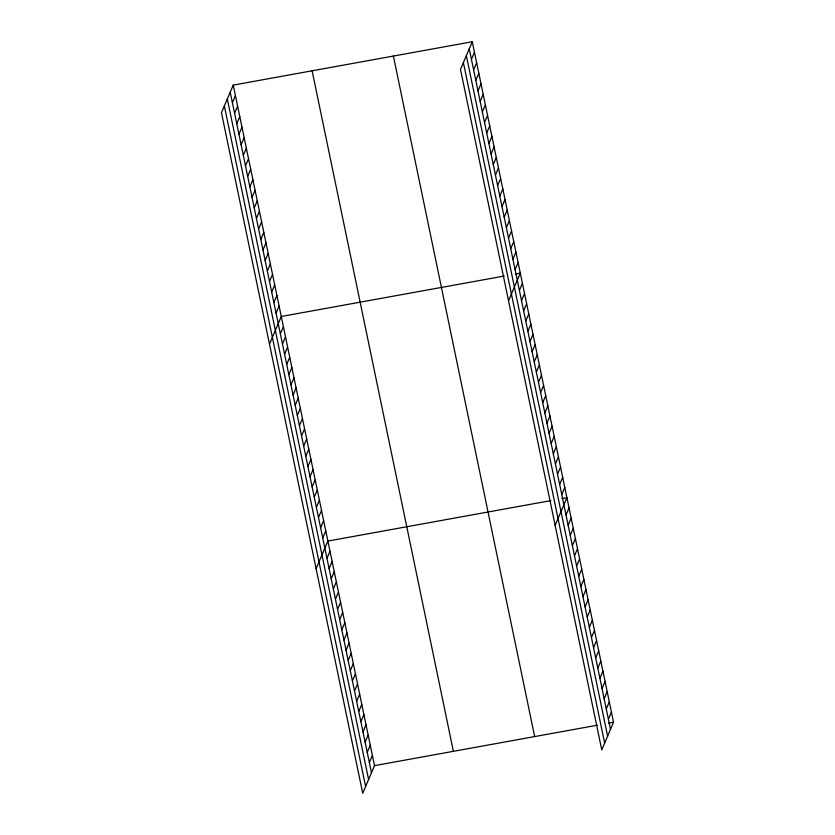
<?xml version="1.0" encoding="UTF-8"?>
<svg xmlns="http://www.w3.org/2000/svg" width="835" height="835" viewBox="0 0 835 835"><rect width="100%" height="100%" fill="white"/><g stroke="black" fill="none" stroke-linecap="round" stroke-linejoin="round"><path stroke-width="1.25" d="M233.247 85.107L221.463 112.725L362.724 793.25L374.508 765.632L233.247 85.107L472.276 41.75L613.537 722.275L601.753 749.893L460.492 69.368L472.276 41.75M232.401 102.726L235.428 95.628M234.583 113.247L237.61 106.139M236.764 123.757L239.791 116.66M238.946 134.278L241.973 127.171M241.127 144.789L244.154 137.691M243.309 155.31L246.346 148.213M245.5 165.831L248.527 158.723M247.682 176.342L250.709 169.244M249.863 186.863L252.89 179.765M252.045 197.384L255.072 190.276M254.226 207.894L257.253 200.797M256.408 218.415L259.435 211.307M258.589 228.926L261.626 221.828M260.781 239.447L263.808 232.349M262.962 249.968L265.989 242.86M265.144 260.478L268.171 253.381M267.325 270.999L270.352 263.902M269.507 281.52L272.534 274.412M271.688 292.031L274.725 284.933M273.88 302.552L276.907 295.454M276.061 313.073L279.088 305.965M269.486 344.103L281.27 316.486L504.288 276.03M280.362 333.791L283.389 326.694M282.48 343.999L285.507 336.902M284.599 354.207L287.626 347.109M286.718 364.415L289.745 357.317M288.837 374.623L291.864 367.525M290.956 384.831L293.983 377.733M293.075 395.038L296.101 387.941M295.193 405.246L298.22 398.149M297.312 415.454L300.339 408.357M299.431 425.662L302.458 418.565M301.55 435.87L304.577 428.772M303.669 446.078L306.695 438.98M471.431 59.368L474.457 52.271M305.787 456.286L308.814 449.188M473.612 69.889L476.649 62.782M307.906 466.494L310.933 459.396M475.804 80.4L478.831 73.303M310.025 476.702L313.052 469.604M477.985 90.921L481.012 83.824M312.144 486.909L315.171 479.812M480.167 101.432L483.194 94.334M314.263 497.117L317.29 490.02M482.348 111.953L485.375 104.855M316.382 507.325L319.408 500.228M484.53 122.474L487.556 115.366M318.5 517.533L321.527 510.435M486.711 132.984L489.748 125.887M320.619 527.741L323.646 520.643M488.903 143.505L491.93 136.408M322.738 537.949L325.765 530.851M491.084 154.026L494.111 146.918M316.1 568.677L327.884 541.059L550.902 500.603M493.266 164.537L496.293 157.439M326.976 558.365L330.002 551.267M495.447 175.058L498.474 167.96M329.094 568.572L332.121 561.475M497.629 185.579L500.656 178.471M331.213 578.78L334.24 571.683M499.81 196.089L502.847 188.992M333.332 588.988L336.359 581.891M502.002 206.61L505.029 199.502M335.451 599.196L338.478 592.098M504.183 217.121L507.21 210.023M337.57 609.404L340.596 602.306M506.365 227.642L509.392 220.544M339.688 619.612L342.715 612.514M508.546 238.163L511.573 231.055M341.807 629.82L344.834 622.722M510.728 248.673L513.755 241.576M343.926 640.028L346.953 632.93M346.045 650.235L349.072 643.138M512.909 259.194L515.947 252.097M348.164 660.443L351.191 653.346M515.091 269.715L518.128 262.607M350.283 670.651L353.309 663.554M508.525 300.746L520.309 273.128L515.372 274.026M352.401 680.859L355.428 673.761M519.401 290.434L522.428 283.336M354.52 691.067L357.547 683.969M521.52 300.642L524.547 293.544M356.639 701.275L359.666 694.177M523.639 310.85L526.666 303.752M358.758 711.483L361.785 704.385M525.758 321.058L528.785 313.96M360.877 721.691L363.903 714.593M527.877 331.265L530.903 324.168M362.995 731.898L366.022 724.801M529.995 341.473L533.022 334.376M365.114 742.106L368.141 735.009M532.114 351.681L535.141 344.584M367.233 752.314L370.26 745.217M534.233 361.889L537.26 354.791M369.352 762.522L372.379 755.424M536.352 372.097L539.379 364.999M538.471 382.305L541.497 375.207M540.589 392.513L543.616 385.415M542.708 402.72L545.735 395.623M544.827 412.928L547.854 405.831M546.946 423.136L549.973 416.039M549.065 433.344L552.092 426.247M551.183 443.552L554.21 436.454M553.302 453.76L556.329 446.662M555.421 463.968L558.448 456.87M557.54 474.176L560.567 467.078M559.659 484.383L562.686 477.286M561.778 494.591L564.804 487.494M555.139 525.319L566.923 497.702L561.997 498.589M566.015 515.007L569.042 507.91M568.134 525.215L571.161 518.117M570.253 535.423L573.28 528.325M572.372 545.631L575.398 538.533M574.49 555.839L577.517 548.741M576.609 566.047L579.636 558.949M578.728 576.254L581.755 569.157M580.847 586.462L583.874 579.365M582.966 596.67L585.993 589.573M585.084 606.878L588.111 599.78M587.203 617.086L590.23 609.988M589.322 627.294L592.349 620.196M591.441 637.502L594.468 630.404M593.56 647.709L596.587 640.612M595.679 657.917L598.705 650.82M597.797 668.125L600.824 661.028M599.916 678.333L602.943 671.236M602.035 688.541L605.062 681.443M604.154 698.749L607.181 691.651M606.273 708.957L609.299 701.859M608.391 719.165L611.418 712.067M374.508 765.632L597.516 725.177M608.611 723.162L613.537 722.275M469.249 48.847L610.51 729.372M466.358 55.621L607.619 736.146M463.383 62.604L604.644 743.119M393.4 56.06L534.661 736.574M312.123 70.798L453.384 751.323M230.209 92.205L371.471 772.73M227.329 98.979L368.59 779.504M224.354 105.961L365.605 786.476"/></g></svg>
